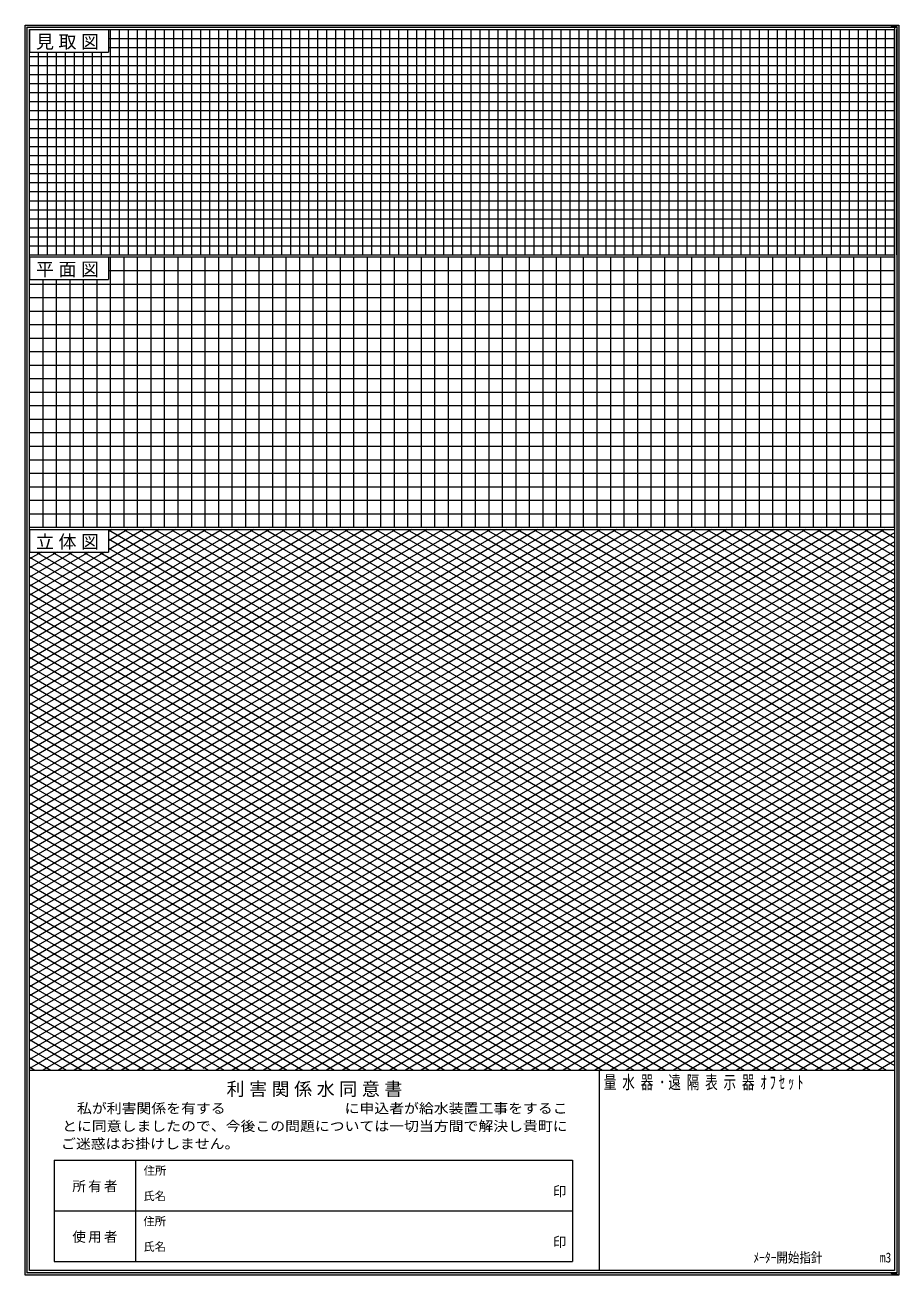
# Model space of a CAD drawing. Units: millimetres, scale not verified. Extents: x -3687 to 4223, y -2842 to 2772.
# Drawn here: x 343 to 4223, y -2842 to 2708 of the extents above; entities that cross this region are included whole.
import ezdxf
from ezdxf.enums import TextEntityAlignment as Align

# ---------------------------------------------------------------- set-up
doc = ezdxf.new("R2010")
doc.units = ezdxf.units.MM
doc.header["$LTSCALE"] = 20
doc.layers.add('1-0', color=3, linetype='Continuous', lineweight=9)
doc.styles.add('ＭＳ ゴシック', font='')
doc.styles.get('ＭＳ ゴシック').set_extended_font_data('MS Gothic')

msp = doc.modelspace()

# ---------------------------------------------------------------- linework, layer by layer
at = {"layer": '1-0'}
for p, q in [((343.43, -2842.28), (343.43, 2707.72)), ((343.43, 2707.72), (4223.43, 2707.72)), ((353.43, -2832.28), (353.43, 2697.72)), ((353.43, 2697.72), (4213.43, 2697.72)), ((363.43, -2822.28), (363.43, 2687.72)), ((363.43, 2687.72), (4203.43, 2687.72)), ((723.43, 1687.72), (723.43, 2687.72)), ((763.43, 1687.72), (763.43, 2687.72)), ((803.43, 1687.72), (803.43, 2687.72)), ((843.43, 1687.72), (843.43, 2687.72)), ((883.43, 1687.72), (883.43, 2687.72)), ((923.43, 1687.72), (923.43, 2687.72)), ((963.43, 1687.72), (963.43, 2687.72)), ((1003.43, 1687.72), (1003.43, 2687.72)), ((1043.43, 1687.72), (1043.43, 2687.72)), ((1083.43, 1687.72), (1083.43, 2687.72)), ((1123.43, 1687.72), (1123.43, 2687.72)), ((1163.43, 1687.72), (1163.43, 2687.72)), ((1203.43, 1687.72), (1203.43, 2687.72)), ((1243.43, 1687.72), (1243.43, 2687.72)), ((1283.43, 1687.72), (1283.43, 2687.72)), ((1323.43, 1687.72), (1323.43, 2687.72)), ((1363.43, 1687.72), (1363.43, 2687.72)), ((1403.43, 1687.72), (1403.43, 2687.72)), ((1443.43, 1687.72), (1443.43, 2687.72)), ((1483.43, 1687.72), (1483.43, 2687.72)), ((1523.43, 1687.72), (1523.43, 2687.72)), ((1563.43, 1687.72), (1563.43, 2687.72)), ((1603.43, 1687.72), (1603.43, 2687.72)), ((1643.43, 1687.72), (1643.43, 2687.72)), ((1683.43, 1687.72), (1683.43, 2687.72)), ((1723.43, 1687.72), (1723.43, 2687.72)), ((1763.43, 1687.72), (1763.43, 2687.72)), ((1803.43, 1687.72), (1803.43, 2687.72)), ((1843.43, 1687.72), (1843.43, 2687.72)), ((1883.43, 1687.72), (1883.43, 2687.72)), ((1923.43, 1687.72), (1923.43, 2687.72)), ((1963.43, 1687.72), (1963.43, 2687.72)), ((2003.43, 1687.72), (2003.43, 2687.72)), ((2043.43, 1687.72), (2043.43, 2687.72)), ((2083.43, 1687.72), (2083.43, 2687.72)), ((2123.43, 1687.72), (2123.43, 2687.72)), ((2163.43, 1687.72), (2163.43, 2687.72)), ((2203.43, 1687.72), (2203.43, 2687.72)), ((2243.43, 1687.72), (2243.43, 2687.72)), ((2283.43, 1687.72), (2283.43, 2687.72)), ((2323.43, 1687.72), (2323.43, 2687.72)), ((2363.43, 1687.72), (2363.43, 2687.72)), ((2403.43, 1687.72), (2403.43, 2687.72)), ((2443.43, 1687.72), (2443.43, 2687.72)), ((2483.43, 1687.72), (2483.43, 2687.72)), ((2523.43, 1687.72), (2523.43, 2687.72)), ((2563.43, 1687.72), (2563.43, 2687.72)), ((2603.43, 1687.72), (2603.43, 2687.72)), ((2643.43, 1687.72), (2643.43, 2687.72)), ((2683.43, 1687.72), (2683.43, 2687.72)), ((2723.43, 1687.72), (2723.43, 2687.72)), ((2763.43, 1687.72), (2763.43, 2687.72)), ((2803.43, 1687.72), (2803.43, 2687.72)), ((2843.43, 1687.72), (2843.43, 2687.72)), ((2883.43, 1687.72), (2883.43, 2687.72)), ((2923.43, 1687.72), (2923.43, 2687.72)), ((2963.43, 1687.72), (2963.43, 2687.72)), ((3003.43, 1687.72), (3003.43, 2687.72)), ((3043.43, 1687.72), (3043.43, 2687.72)), ((3083.43, 1687.72), (3083.43, 2687.72)), ((3123.43, 1687.72), (3123.43, 2687.72)), ((3163.43, 1687.72), (3163.43, 2687.72)), ((3203.43, 1687.72), (3203.43, 2687.72)), ((3243.43, 1687.72), (3243.43, 2687.72)), ((3283.43, 1687.72), (3283.43, 2687.72)), ((3323.43, 1687.72), (3323.43, 2687.72)), ((3363.43, 1687.72), (3363.43, 2687.72)), ((3403.43, 1687.72), (3403.43, 2687.72)), ((3443.43, 1687.72), (3443.43, 2687.72)), ((3483.43, 1687.72), (3483.43, 2687.72)), ((3523.43, 1687.72), (3523.43, 2687.72)), ((3563.43, 1687.72), (3563.43, 2687.72)), ((3603.43, 1687.72), (3603.43, 2687.72)), ((3643.43, 1687.72), (3643.43, 2687.72)), ((3683.43, 1687.72), (3683.43, 2687.72)), ((3723.43, 1687.72), (3723.43, 2687.72)), ((3763.43, 1687.72), (3763.43, 2687.72)), ((3803.43, 1687.72), (3803.43, 2687.72)), ((3843.43, 1687.72), (3843.43, 2687.72)), ((3883.43, 1687.72), (3883.43, 2687.72)), ((3923.43, 1687.72), (3923.43, 2687.72)), ((3963.43, 1687.72), (3963.43, 2687.72)), ((4003.43, 1687.72), (4003.43, 2687.72)), ((4043.43, 1687.72), (4043.43, 2687.72)), ((4083.43, 1687.72), (4083.43, 2687.72)), ((4123.43, 1687.72), (4123.43, 2687.72)), ((4163.43, 1687.72), (4163.43, 2687.72)), ((4203.43, 1687.72), (4203.43, 2687.72)), ((4213.43, 2697.72), (4213.43, -2832.28)), ((4213.43, 1687.72), (4213.43, 2687.72)), ((4223.43, 2707.72), (4223.43, -2842.28)), ((713.43, 2647.72), (4203.43, 2647.72)), ((363.43, 2567.72), (4203.43, 2567.72)), ((403.43, 1687.72), (403.43, 2587.72)), ((443.43, 1687.72), (443.43, 2587.72)), ((483.43, 1687.72), (483.43, 2587.72)), ((523.43, 1687.72), (523.43, 2587.72)), ((563.43, 1687.72), (563.43, 2587.72)), ((603.43, 1687.72), (603.43, 2587.72)), ((643.43, 1687.72), (643.43, 2587.72)), ((683.43, 1687.72), (683.43, 2587.72)), ((713.43, 2607.72), (4203.43, 2607.72)), ((363.43, 2527.72), (4203.43, 2527.72)), ((363.43, 2487.72), (4203.43, 2487.72)), ((363.43, 2447.72), (4203.43, 2447.72)), ((363.43, 2407.72), (4203.43, 2407.72)), ((363.43, 2367.72), (4203.43, 2367.72)), ((363.43, 2327.72), (4203.43, 2327.72)), ((363.43, 2287.72), (4203.43, 2287.72)), ((363.43, 2247.72), (4203.43, 2247.72)), ((363.43, 2207.72), (4203.43, 2207.72)), ((363.43, 2167.72), (4203.43, 2167.72)), ((363.43, 2127.72), (4203.43, 2127.72)), ((363.43, 2087.72), (4203.43, 2087.72)), ((363.43, 2047.72), (4203.43, 2047.72)), ((363.43, 2007.72), (4203.43, 2007.72)), ((363.43, 1967.72), (4203.43, 1967.72)), ((363.43, 1927.72), (4203.43, 1927.72)), ((363.43, 1887.72), (4203.43, 1887.72)), ((363.43, 1847.72), (4203.43, 1847.72)), ((363.43, 1807.72), (4203.43, 1807.72)), ((363.43, 1767.72), (4203.43, 1767.72)), ((363.43, 1727.72), (4203.43, 1727.72)), ((363.43, 1687.72), (4203.43, 1687.72)), ((363.43, 1677.72), (4203.43, 1677.72)), ((723.43, 477.72), (723.43, 1677.72)), ((783.43, 477.72), (783.43, 1677.72)), ((843.43, 477.72), (843.43, 1677.72)), ((903.43, 477.72), (903.43, 1677.72)), ((963.43, 477.72), (963.43, 1677.72)), ((1023.43, 477.72), (1023.43, 1677.72)), ((1083.43, 477.72), (1083.43, 1677.72)), ((1143.43, 477.72), (1143.43, 1677.72)), ((1203.43, 477.72), (1203.43, 1677.72)), ((1263.43, 477.72), (1263.43, 1677.72)), ((1323.43, 477.72), (1323.43, 1677.72)), ((1383.43, 477.72), (1383.43, 1677.72)), ((1443.43, 477.72), (1443.43, 1677.72)), ((1503.43, 477.72), (1503.43, 1677.72)), ((1563.43, 477.72), (1563.43, 1677.72)), ((1623.43, 477.72), (1623.43, 1677.72)), ((1683.43, 477.72), (1683.43, 1677.72)), ((1743.43, 477.72), (1743.43, 1677.72)), ((1803.43, 477.72), (1803.43, 1677.72)), ((1863.43, 477.72), (1863.43, 1677.72)), ((1923.43, 477.72), (1923.43, 1677.72)), ((1983.43, 477.72), (1983.43, 1677.72)), ((2043.43, 477.72), (2043.43, 1677.72)), ((2103.43, 477.72), (2103.43, 1677.72)), ((2163.43, 477.72), (2163.43, 1677.72)), ((2223.43, 477.72), (2223.43, 1677.72)), ((2283.43, 477.72), (2283.43, 1677.72)), ((2343.43, 477.72), (2343.43, 1677.72)), ((2403.43, 477.72), (2403.43, 1677.72)), ((2463.43, 477.72), (2463.43, 1677.72)), ((2523.43, 477.72), (2523.43, 1677.72)), ((2583.43, 477.72), (2583.43, 1677.72)), ((2643.43, 477.72), (2643.43, 1677.72)), ((2703.43, 477.72), (2703.43, 1677.72)), ((2763.43, 477.72), (2763.43, 1677.72)), ((2823.43, 477.72), (2823.43, 1677.72)), ((2883.43, 477.72), (2883.43, 1677.72)), ((2943.43, 477.72), (2943.43, 1677.72)), ((3003.43, 477.72), (3003.43, 1677.72)), ((3063.43, 477.72), (3063.43, 1677.72)), ((3123.43, 477.72), (3123.43, 1677.72)), ((3183.43, 477.72), (3183.43, 1677.72)), ((3243.43, 477.72), (3243.43, 1677.72)), ((3303.43, 477.72), (3303.43, 1677.72)), ((3363.43, 477.72), (3363.43, 1677.72)), ((3423.43, 477.72), (3423.43, 1677.72)), ((3483.43, 477.72), (3483.43, 1677.72)), ((3543.43, 477.72), (3543.43, 1677.72)), ((3603.43, 477.72), (3603.43, 1677.72)), ((3663.43, 477.72), (3663.43, 1677.72)), ((3723.43, 477.72), (3723.43, 1677.72)), ((3783.43, 477.72), (3783.43, 1677.72)), ((3843.43, 477.72), (3843.43, 1677.72)), ((3903.43, 477.72), (3903.43, 1677.72)), ((3963.43, 477.72), (3963.43, 1677.72)), ((4023.43, 477.72), (4023.43, 1677.72)), ((4083.43, 477.72), (4083.43, 1677.72)), ((4143.43, 477.72), (4143.43, 1677.72)), ((4203.43, 477.72), (4203.43, 1677.72)), ((713.43, 1617.72), (4203.43, 1617.72)), ((363.43, 1557.72), (4203.43, 1557.72)), ((423.43, 477.72), (423.43, 1577.72)), ((483.43, 477.72), (483.43, 1577.72)), ((543.43, 477.72), (543.43, 1577.72)), ((603.43, 477.72), (603.43, 1577.72)), ((663.43, 477.72), (663.43, 1577.72)), ((363.43, 1497.72), (4203.43, 1497.72)), ((363.43, 1437.72), (4203.43, 1437.72)), ((363.43, 1377.72), (4203.43, 1377.72)), ((363.43, 1317.72), (4203.43, 1317.72)), ((363.43, 1257.72), (4203.43, 1257.72)), ((363.43, 1197.72), (4203.43, 1197.72)), ((363.43, 1137.72), (4203.43, 1137.72)), ((363.43, 1077.72), (4203.43, 1077.72)), ((363.43, 1017.72), (4203.43, 1017.72)), ((363.43, 957.72), (4203.43, 957.72)), ((363.43, 897.72), (4203.43, 897.72)), ((363.43, 837.72), (4203.43, 837.72)), ((363.43, 777.72), (4203.43, 777.72)), ((363.43, 717.72), (4203.43, 717.72)), ((363.43, 657.72), (4203.43, 657.72)), ((363.43, 597.72), (4203.43, 597.72)), ((363.43, 537.72), (4203.43, 537.72)), ((363.43, 477.72), (4173.43, 477.72)), ((363.43, 477.72), (4173.43, 477.72)), ((363.43, 477.72), (4203.43, 477.72)), ((939.34, 467.72), (363.43, 135.22)), ((1009.34, 467.72), (363.43, 94.81)), ((1079.34, 467.72), (363.43, 54.39)), ((1149.34, 467.72), (363.43, 13.98)), ((1219.34, 467.72), (363.43, -26.43)), ((1289.34, 467.72), (363.43, -66.85)), ((1359.34, 467.72), (363.43, -107.26)), ((1429.34, 467.72), (363.43, -147.68)), ((1499.34, 467.72), (363.43, -188.09)), ((1569.34, 467.72), (363.43, -228.51)), ((1639.34, 467.72), (363.43, -268.92)), ((1709.34, 467.72), (363.43, -309.34)), ((1779.34, 467.72), (363.43, -349.75)), ((1849.34, 467.72), (363.43, -390.17)), ((1919.34, 467.72), (363.43, -430.58)), ((1989.34, 467.72), (363.43, -470.99)), ((2059.34, 467.72), (363.43, -511.41)), ((2129.34, 467.72), (363.43, -551.82)), ((2199.34, 467.72), (363.43, -592.24)), ((2409.34, 467.72), (363.43, -713.48)), ((2339.34, 467.72), (363.43, -673.07)), ((2549.34, 467.72), (363.43, -794.31)), ((2479.34, 467.72), (363.43, -753.9)), ((2619.34, 467.72), (363.43, -834.73)), ((2689.34, 467.72), (363.43, -875.14)), ((2759.34, 467.72), (363.43, -915.55)), ((2829.34, 467.72), (363.43, -955.97)), ((2899.34, 467.72), (363.43, -996.38)), ((2969.34, 467.72), (363.43, -1036.8)), ((3039.34, 467.72), (363.43, -1077.21)), ((3109.34, 467.72), (363.43, -1117.63)), ((3179.34, 467.72), (363.43, -1158.04)), ((3249.34, 467.72), (363.43, -1198.46)), ((3319.34, 467.72), (363.43, -1238.87)), ((3389.34, 467.72), (363.43, -1279.29)), ((3459.34, 467.72), (363.43, -1319.7)), ((3529.34, 467.72), (363.43, -1360.11)), ((3599.34, 467.72), (363.43, -1400.53)), ((3669.34, 467.72), (363.43, -1440.94)), ((3739.34, 467.72), (363.43, -1481.36)), ((3809.34, 467.72), (363.43, -1521.77)), ((3879.34, 467.72), (363.43, -1562.19)), ((3949.34, 467.72), (363.43, -1602.6)), ((4089.34, 467.72), (363.43, -1683.43)), ((4159.34, 467.72), (363.43, -1723.84)), ((363.43, 467.72), (4203.43, 467.72)), ((2259.9, 462.27), (363.43, -632.65)), ((4009.9, 462.27), (363.43, -1643.02)), ((4203.43, 452.77), (363.43, -1764.26)), ((729.34, 467.72), (713.43, 458.54)), ((869.34, 467.72), (713.43, 377.71)), ((799.34, 467.72), (713.43, 418.12)), ((713.43, 466.01), (4203.43, -1548.95)), ((780.46, 467.72), (4203.43, -1508.53)), ((850.46, 467.72), (4203.43, -1468.12)), ((920.46, 467.72), (4203.43, -1427.7)), ((990.46, 467.72), (4203.43, -1387.29)), ((1060.46, 467.72), (4203.43, -1346.87)), ((1130.46, 467.72), (4203.43, -1306.46)), ((1200.46, 467.72), (4203.43, -1266.05)), ((1270.46, 467.72), (4203.43, -1225.63)), ((1340.46, 467.72), (4203.43, -1185.22)), ((1410.46, 467.72), (4203.43, -1144.8)), ((1480.46, 467.72), (4203.43, -1104.39)), ((1550.46, 467.72), (4203.43, -1063.97)), ((1620.46, 467.72), (4203.43, -1023.56)), ((1690.46, 467.72), (4203.43, -983.14)), ((1760.46, 467.72), (4203.43, -942.73)), ((1830.46, 467.72), (4203.43, -902.31)), ((1900.46, 467.72), (4203.43, -861.9)), ((1970.46, 467.72), (4203.43, -821.49)), ((2040.46, 467.72), (4203.43, -781.07)), ((2110.46, 467.72), (4203.43, -740.66)), ((2180.46, 467.72), (4203.43, -700.24)), ((2250.46, 467.72), (4203.43, -659.83)), ((2320.46, 467.72), (4203.43, -619.41)), ((2390.46, 467.72), (4203.43, -579)), ((2460.46, 467.72), (4203.43, -538.58)), ((2530.46, 467.72), (4203.43, -498.17)), ((2600.12, 467.92), (4203.43, -457.75)), ((2670.46, 467.72), (4203.43, -417.34)), ((2740.46, 467.72), (4203.43, -376.93)), ((2810.46, 467.72), (4203.43, -336.51)), ((2880.46, 467.72), (4203.43, -296.1)), ((2950.46, 467.72), (4203.43, -255.68)), ((3020.46, 467.72), (4203.43, -215.27)), ((3090.46, 467.72), (4203.43, -174.85)), ((3160.46, 467.72), (4203.43, -134.44)), ((3230.46, 467.72), (4203.43, -94.02)), ((3300.46, 467.72), (4203.43, -53.61)), ((3370.46, 467.72), (4203.43, -13.2)), ((3440.46, 467.72), (4203.43, 27.22)), ((3510.46, 467.72), (4203.43, 67.63)), ((3580.46, 467.72), (4203.43, 108.05)), ((3650.46, 467.72), (4203.43, 148.46)), ((3720.46, 467.72), (4203.43, 188.88)), ((3790.46, 467.72), (4203.43, 229.29)), ((3860.46, 467.72), (4203.43, 269.71)), ((3930.46, 467.72), (4203.43, 310.12)), ((4000.46, 467.72), (4203.43, 350.54)), ((4070.46, 467.72), (4203.43, 390.95)), ((4140.46, 467.72), (4203.43, 431.36)), ((4203.43, 412.35), (363.43, -1804.67)), ((713.43, 425.59), (4203.43, -1589.36)), ((4203.43, 371.94), (363.43, -1845.09)), ((556.13, 367.72), (363.43, 256.47)), ((626.13, 367.72), (363.43, 216.05)), ((696.13, 367.72), (363.43, 175.64)), ((416.13, 367.72), (363.43, 337.3)), ((486.13, 367.72), (363.43, 296.88)), ((363.43, 344.76), (4203.43, -1872.26)), ((393.67, 367.72), (4203.43, -1831.85)), ((463.67, 367.72), (4203.43, -1791.43)), ((533.67, 367.72), (4203.43, -1751.02)), ((603.67, 367.72), (4203.43, -1710.6)), ((673.67, 367.72), (4203.43, -1670.19)), ((713.43, 385.18), (4203.43, -1629.78)), ((4203.43, 331.52), (363.43, -1885.5)), ((363.43, 304.35), (4203.43, -1912.68)), ((4203.43, 291.11), (363.43, -1925.92)), ((363.43, 263.93), (4167.38, -1932.28)), ((363.43, 223.52), (4097.38, -1932.28)), ((4203.43, 250.69), (422.42, -1932.28)), ((363.43, 183.1), (4027.38, -1932.28)), ((4203.43, 210.28), (492.42, -1932.28)), ((4203.43, 169.86), (562.42, -1932.28)), ((363.43, 142.69), (3957.38, -1932.28)), ((4203.43, 129.45), (632.42, -1932.28)), ((363.43, 102.27), (3887.38, -1932.28)), ((363.43, 61.86), (3817.38, -1932.28)), ((4203.43, 89.04), (702.42, -1932.28)), ((363.43, 21.45), (3747.38, -1932.28)), ((4203.43, 48.62), (772.42, -1932.28)), ((4203.43, 8.21), (842.42, -1932.28)), ((363.43, -18.97), (3677.38, -1932.28)), ((4203.43, -32.21), (912.42, -1932.28)), ((363.43, -59.38), (3607.38, -1932.28)), ((363.43, -99.8), (3537.38, -1932.28)), ((4203.43, -72.62), (982.42, -1932.28)), ((363.43, -140.21), (3467.38, -1932.28)), ((4203.43, -113.04), (1052.42, -1932.28)), ((4203.43, -153.45), (1133.43, -1925.92)), ((363.43, -180.63), (3397.38, -1932.28)), ((363.43, -221.04), (3327.38, -1932.28)), ((4203.43, -193.87), (1192.42, -1932.28)), ((363.43, -261.46), (3257.38, -1932.28)), ((4203.43, -234.28), (1262.42, -1932.28)), ((4203.43, -274.7), (1332.42, -1932.28)), ((363.43, -301.87), (3187.38, -1932.28)), ((4203.43, -315.11), (1402.42, -1932.28)), ((363.43, -342.28), (3117.38, -1932.28)), ((363.43, -382.7), (3047.38, -1932.28)), ((4203.43, -355.52), (1472.42, -1932.28)), ((363.43, -423.11), (2977.38, -1932.28)), ((4203.43, -395.94), (1542.42, -1932.28)), ((4203.43, -436.35), (1612.42, -1932.28)), ((363.43, -463.53), (2907.38, -1932.28)), ((4203.43, -476.77), (1682.42, -1932.28)), ((363.43, -503.94), (2837.38, -1932.28)), ((363.43, -544.36), (2767.38, -1932.28)), ((4203.43, -517.18), (1752.42, -1932.28)), ((363.43, -584.77), (2697.38, -1932.28)), ((4203.43, -557.6), (1822.42, -1932.28)), ((4203.43, -598.01), (1892.42, -1932.28)), ((363.43, -625.19), (2627.38, -1932.28)), ((363.43, -665.6), (2557.38, -1932.28)), ((4203.43, -638.43), (1962.42, -1932.28)), ((363.43, -706.02), (2487.38, -1932.28)), ((4203.43, -678.84), (2032.42, -1932.28)), ((4203.43, -719.26), (2102.42, -1932.28)), ((363.43, -746.43), (2417.38, -1932.28)), ((4203.43, -759.67), (2172.42, -1932.28)), ((363.43, -786.84), (2347.38, -1932.28)), ((363.43, -827.26), (2277.38, -1932.28)), ((4203.43, -800.08), (2242.42, -1932.28)), ((363.43, -867.67), (2207.38, -1932.28)), ((4203.43, -840.5), (2312.42, -1932.28)), ((4203.43, -880.91), (2382.42, -1932.28)), ((363.43, -908.09), (2137.38, -1932.28)), ((4203.43, -921.33), (2452.42, -1932.28)), ((363.43, -948.5), (2067.38, -1932.28)), ((363.43, -988.92), (1997.38, -1932.28)), ((4203.43, -961.74), (2522.42, -1932.28)), ((363.43, -1029.33), (1927.38, -1932.28)), ((4203.43, -1002.16), (2592.42, -1932.28)), ((4203.43, -1042.57), (2662.42, -1932.28)), ((363.43, -1069.75), (1857.38, -1932.28)), ((4203.43, -1082.99), (2732.42, -1932.28)), ((363.43, -1110.16), (1787.38, -1932.28)), ((363.43, -1150.58), (1717.38, -1932.28)), ((4203.43, -1123.4), (2802.42, -1932.28)), ((4203.43, -1163.81), (2872.42, -1932.28)), ((363.43, -1190.99), (1647.38, -1932.28)), ((4203.43, -1204.23), (2942.42, -1932.28)), ((363.43, -1231.4), (1577.38, -1932.28)), ((363.43, -1271.82), (1507.38, -1932.28)), ((4203.43, -1244.64), (3012.42, -1932.28)), ((363.43, -1312.23), (1437.38, -1932.28)), ((4203.43, -1285.06), (3082.42, -1932.28)), ((4203.43, -1325.47), (3152.42, -1932.28)), ((363.43, -1352.65), (1367.38, -1932.28)), ((4203.43, -1365.89), (3222.42, -1932.28)), ((363.43, -1393.06), (1297.38, -1932.28)), ((363.43, -1433.48), (1227.38, -1932.28)), ((4203.43, -1406.3), (3292.42, -1932.28)), ((363.43, -1473.89), (1157.38, -1932.28)), ((4203.43, -1446.72), (3362.42, -1932.28)), ((4203.43, -1487.13), (3432.42, -1932.28)), ((363.43, -1514.31), (1087.38, -1932.28)), ((4203.43, -1527.55), (3502.42, -1932.28)), ((363.43, -1554.72), (1017.38, -1932.28)), ((363.43, -1595.13), (947.38, -1932.28)), ((4203.43, -1567.96), (3572.42, -1932.28)), ((4203.43, -1608.37), (3642.42, -1932.28)), ((363.43, -1635.55), (877.38, -1932.28)), ((4203.43, -1648.79), (3712.42, -1932.28)), ((363.43, -1675.96), (807.38, -1932.28)), ((363.43, -1716.38), (737.38, -1932.28)), ((4203.43, -1689.2), (3782.42, -1932.28)), ((363.43, -1756.79), (667.38, -1932.28)), ((4203.43, -1729.62), (3852.42, -1932.28)), ((4203.43, -1770.03), (3922.42, -1932.28)), ((363.43, -1797.21), (597.38, -1932.28)), ((4203.43, -1810.45), (3992.42, -1932.28)), ((363.43, -1837.62), (527.38, -1932.28)), ((363.43, -1878.04), (457.38, -1932.28)), ((4203.43, -1850.86), (4062.42, -1932.28)), ((363.43, -1918.45), (387.38, -1932.28)), ((363.43, -1932.28), (4203.43, -1932.28)), ((2893.43, -2822.28), (2893.43, -1932.28)), ((4203.43, -1891.28), (4132.42, -1932.28)), ((473.43, -2332.28), (2773.43, -2332.28)), ((833.43, -2332.28), (833.43, -2782.28)), ((2773.43, -2332.28), (2773.43, -2782.28)), ((473.43, -2557.28), (2773.43, -2557.28)), ((4203.43, -2822.28), (363.43, -2822.28)), ((4223.43, -2842.28), (343.43, -2842.28)), ((4213.43, -2832.28), (353.43, -2832.28))]:
    msp.add_line(p, q, dxfattribs=at)
for points in [[(363.43, 2687.72), (363.43, 2587.72), (713.43, 2587.72)], [(363.43, 2687.72), (713.43, 2687.72), (713.43, 2587.72)], [(4203.43, 2697.72), (4203.43, 370.55), (4203.43, -2822.28)], [(363.43, 1677.72), (363.43, 1577.72), (713.43, 1577.72)], [(363.43, 1677.72), (713.43, 1677.72), (713.43, 1577.72)], [(363.43, 467.72), (363.43, 367.72), (713.43, 367.72)], [(363.43, 467.72), (713.43, 467.72), (713.43, 367.72)], [(473.43, -2332.28), (473.43, -2782.28), (2773.43, -2782.28)]]:
    msp.add_lwpolyline(points, dxfattribs=at)
at = {"layer": '1-0', "color": 131}
for points in [[(343.43, 2707.72), (353.43, 2697.72), (4193.43, 2707.72), (4183.43, 2697.72)], [(343.43, 2707.72), (353.43, 2697.72), (343.43, -2842.28), (353.43, -2832.28)], [(4193.43, 2707.72), (4223.43, 2707.72), (4183.43, 2697.72), (4213.43, 2697.72)], [(4213.43, 2697.72), (4223.43, 2707.72), (4213.43, -2832.28), (4223.43, -2842.28)], [(343.43, -2842.28), (353.43, -2832.28), (4193.43, -2842.28), (4183.43, -2832.28)], [(4183.43, -2832.28), (4213.43, -2832.28), (4193.43, -2842.28), (4223.43, -2842.28)]]:
    msp.add_solid(points, dxfattribs=at)

# ---------------------------------------------------------------- texts
at = {"layer": '1-0', "style": 'ＭＳ ゴシック'}
for s, width, p in [('\u3000私が利害関係を有する\u3000\u3000\u3000\u3000\u3000\u3000\u3000\u3000に申込者が給水装置工事をするこ', 1.1, (508.19, -2137.38)), ('とに同意しましたので、今後この問題については一切当方間で解決し貴町に', 1.1, (508.19, -2216.33)), ('ご迷惑はお掛けしません。', 1.1, (503.18, -2294.49)), ('ﾒｰﾀｰ開始指針\u3000\u3000\u3000\u3000\u3000m3', 0.85, (3577.15, -2799.9))]:
    msp.add_text(s, height=43.99, dxfattribs=dict(at, width=width)).set_placement(p, align=Align.BOTTOM_LEFT)
for s, height, p in [('住所', 36.66, (870.42, -2408.79)), ('氏名', 36.66, (869.49, -2521.03)), ('印', 43.99, (2686.61, -2505.98)), ('住所', 36.66, (869.07, -2633.53)), ('氏名', 36.66, (869.49, -2746.03)), ('印', 43.99, (2686.61, -2730.98))]:
    msp.add_text(s, height=height, dxfattribs=at).set_placement(p, align=Align.BOTTOM_LEFT)
at = {"layer": '1-0', "attachment_point": 7, "style": 'ＭＳ ゴシック'}
for s, insert, char_height in [('\\T1.25;見取図', (391.95, 2597.72), 58.65), ('\\T1.25;平面図', (391.95, 1587.72), 58.65), ('\\T1.25;立体図', (391.95, 377.72), 58.65), ('\\T1.25;利害関係水同意書', (1238.43, -2052.38), 58.65), ('\\T1.46;\\W0.7;量水器･遠隔表示器ｵﾌｾｯﾄ', (2913.02, -2022.28), 58.65), ('\\T1.17;所有者', (553.43, -2474.78), 43.99), ('\\T1.17;使用者', (553.43, -2699.78), 43.99)]:
    msp.add_mtext(s, dxfattribs=dict(at, insert=insert, char_height=char_height))

doc.saveas('drawing.dxf')
